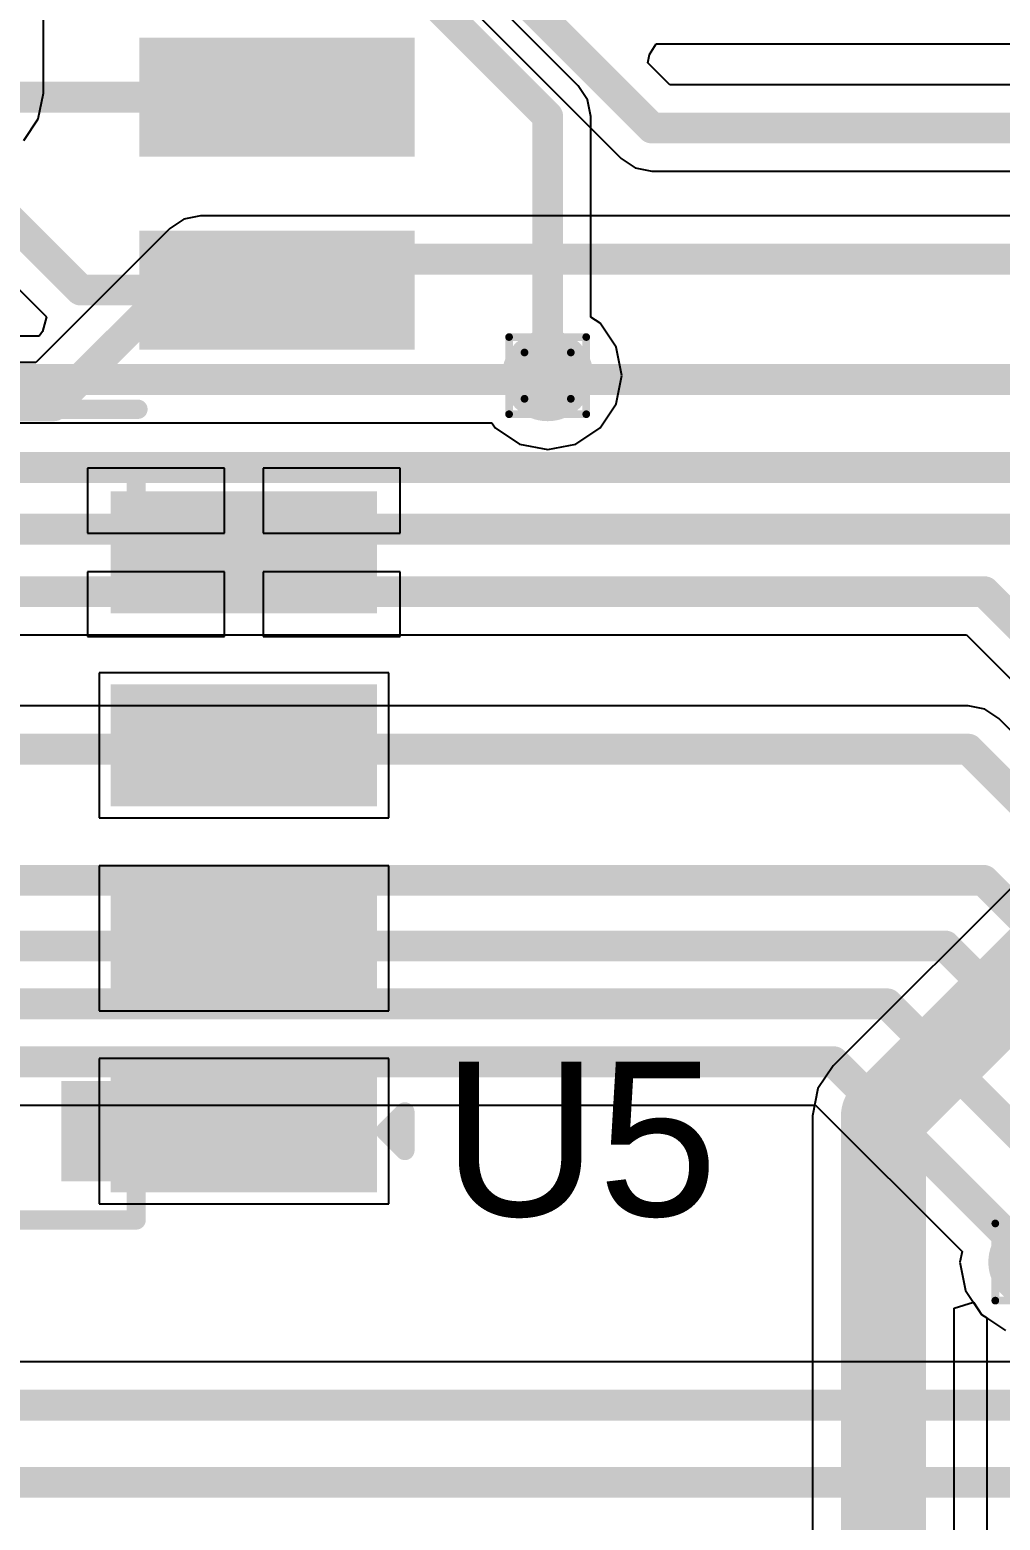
# Model space of a CAD drawing. Header units: inches. Extents: x -8 to 208, y -3 to 109.
# Drawn here: x 28.32 to 34.7, y 39.12 to 48.93 of the extents above; entities that cross this region are included whole.
import ezdxf

# ---------------------------------------------------------------- set-up
doc = ezdxf.new("R2010")
doc.units = ezdxf.units.IN
for name, color, linetype in [('BottomLayer', 5, 'Continuous'), ('DrillDrawing', 1, 'Continuous'), ('TopLayer', 1, 'Continuous'), ('TopOverlay', 2, 'Continuous'), ('TopPaste', 8, 'Continuous'), ('TopSolder', 216, 'Continuous'), ('ViaHoleLayer', 16, 'Continuous')]:
    doc.layers.add(name, color=color, linetype=linetype)
doc.styles.add('Arial', font='', dxfattribs={"height": 0.2})
doc.styles.get('Arial').set_extended_font_data('Arial')

# ---------------------------------------------------------------- blocks, each defined once
blk = doc.blocks.new('SOIC_8_19')
at = {"layer": 'TopLayer'}
for points in [[(-1.925, 2.205), (-1.925, 1.605), (-3.475, 1.605), (-3.475, 2.205)], [(3.475, 2.205), (3.475, 1.605), (1.925, 1.605), (1.925, 2.205)], [(-1.925, 0.935), (-1.925, 0.335), (-3.475, 0.335), (-3.475, 0.935)], [(3.475, 0.935), (3.475, 0.335), (1.925, 0.335), (1.925, 0.935)], [(-1.925, -0.335), (-1.925, -0.935), (-3.475, -0.935), (-3.475, -0.335)], [(3.475, -0.335), (3.475, -0.935), (1.925, -0.935), (1.925, -0.335)], [(-1.925, -1.605), (-1.925, -2.205), (-3.475, -2.205), (-3.475, -1.605)], [(3.475, -1.605), (3.475, -2.205), (1.925, -2.205), (1.925, -1.605)]]:
    blk.add_hatch(color=1, dxfattribs=at).paths.add_polyline_path(points)
at = {"layer": 'TopOverlay'}
blk.add_hatch(color=2, dxfattribs=at).paths.add_polyline_path([(-1.8288, 1.5748), (-1.4986, 1.5748), (-1.4986, 2.2352), (-1.8288, 2.2352)])
at = {"layer": 'TopPaste'}
for points in [[(-1.925, 2.205), (-1.925, 1.605), (-3.475, 1.605), (-3.475, 2.205)], [(3.475, 2.205), (3.475, 1.605), (1.925, 1.605), (1.925, 2.205)], [(-1.925, 0.935), (-1.925, 0.335), (-3.475, 0.335), (-3.475, 0.935)], [(3.475, 0.935), (3.475, 0.335), (1.925, 0.335), (1.925, 0.935)], [(-1.925, -0.335), (-1.925, -0.935), (-3.475, -0.935), (-3.475, -0.335)], [(3.475, -0.335), (3.475, -0.935), (1.925, -0.935), (1.925, -0.335)], [(-1.925, -1.605), (-1.925, -2.205), (-3.475, -2.205), (-3.475, -1.605)], [(3.475, -1.605), (3.475, -2.205), (1.925, -2.205), (1.925, -1.605)]]:
    blk.add_hatch(color=8, dxfattribs=at).paths.add_polyline_path(points)
at = {"layer": 'TopSolder'}
for points in [[(-1.8234, 2.3066), (-1.8234, 1.5034), (-3.5766, 1.5034), (-3.5766, 2.3066)], [(3.5766, 2.3066), (3.5766, 1.5034), (1.8234, 1.5034), (1.8234, 2.3066)], [(-1.8234, 1.0366), (-1.8234, 0.2334), (-3.5766, 0.2334), (-3.5766, 1.0366)], [(3.5766, 1.0366), (3.5766, 0.2334), (1.8234, 0.2334), (1.8234, 1.0366)], [(-1.8234, -0.2334), (-1.8234, -1.0366), (-3.5766, -1.0366), (-3.5766, -0.2334)], [(3.5766, -0.2334), (3.5766, -1.0366), (1.8234, -1.0366), (1.8234, -0.2334)], [(-1.8234, -1.5034), (-1.8234, -2.3066), (-3.5766, -2.3066), (-3.5766, -1.5034)], [(3.5766, -1.5034), (3.5766, -2.3066), (1.8234, -2.3066), (1.8234, -1.5034)]]:
    blk.add_hatch(color=216, dxfattribs=at).paths.add_polyline_path(points)
at = {"layer": 'TopOverlay'}
for points in [[(-1.9906, 2.4892, 0.127, 0.127, 0), (-1.9906, 2.3114, 0.127, 0.127, 0)], [(1.9906, 2.4892, 0.127, 0.127, 0), (-1.9906, 2.4892, 0.127, 0.127, 0)], [(1.9906, 2.4892, 0.127, 0.127, 0), (1.9906, 2.3114, 0.127, 0.127, 0)], [(-3.6322, 1.905, 0.127, 0.127, 0), (-3.7592, 2.032, 0.127, 0.127, 0)], [(-3.7592, 2.032, 0.127, 0.127, 0), (-3.7592, 1.778, 0.127, 0.127, 0)], [(-3.6322, 1.905, 0.127, 0.127, 0), (-3.7592, 1.778, 0.127, 0.127, 0)], [(-1.9906, -2.3114, 0.127, 0.127, 0), (-1.9906, -2.4892, 0.127, 0.127, 0)], [(1.9906, -2.3114, 0.127, 0.127, 0), (1.9906, -2.4892, 0.127, 0.127, 0)], [(1.9906, -2.4892, 0.127, 0.127, 0), (-1.9906, -2.4892, 0.127, 0.127, 0)]]:
    blk.add_lwpolyline(points, format="xyseb", dxfattribs=at)
for points in [[(-2.0223, 2.4892, 0.0635, 0.0635, 1), (-1.9588, 2.4892, 0.0635, 0.0635, 1)], [(-2.0223, 2.4892, 0.0635, 0.0635, 1), (-1.9588, 2.4892, 0.0635, 0.0635, 1)], [(1.9588, 2.4892, 0.0635, 0.0635, 1), (2.0223, 2.4892, 0.0635, 0.0635, 1)], [(1.9588, 2.4892, 0.0635, 0.0635, 1), (2.0223, 2.4892, 0.0635, 0.0635, 1)], [(-2.0223, 2.3114, 0.0635, 0.0635, 1), (-1.9588, 2.3114, 0.0635, 0.0635, 1)], [(1.9588, 2.3114, 0.0635, 0.0635, 1), (2.0223, 2.3114, 0.0635, 0.0635, 1)], [(-3.791, 2.032, 0.0635, 0.0635, 1), (-3.7275, 2.032, 0.0635, 0.0635, 1)], [(-3.791, 2.032, 0.0635, 0.0635, 1), (-3.7275, 2.032, 0.0635, 0.0635, 1)], [(-3.6639, 1.905, 0.0635, 0.0635, 1), (-3.6004, 1.905, 0.0635, 0.0635, 1)], [(-3.6639, 1.905, 0.0635, 0.0635, 1), (-3.6004, 1.905, 0.0635, 0.0635, 1)], [(-3.791, 1.778, 0.0635, 0.0635, 1), (-3.7275, 1.778, 0.0635, 0.0635, 1)], [(-3.791, 1.778, 0.0635, 0.0635, 1), (-3.7275, 1.778, 0.0635, 0.0635, 1)], [(-2.0223, -2.3114, 0.0635, 0.0635, 1), (-1.9588, -2.3114, 0.0635, 0.0635, 1)], [(1.9588, -2.3114, 0.0635, 0.0635, 1), (2.0223, -2.3114, 0.0635, 0.0635, 1)], [(-2.0223, -2.4892, 0.0635, 0.0635, 1), (-1.9588, -2.4892, 0.0635, 0.0635, 1)], [(-2.0223, -2.4892, 0.0635, 0.0635, 1), (-1.9588, -2.4892, 0.0635, 0.0635, 1)], [(1.9588, -2.4892, 0.0635, 0.0635, 1), (2.0223, -2.4892, 0.0635, 0.0635, 1)], [(1.9588, -2.4892, 0.0635, 0.0635, 1), (2.0223, -2.4892, 0.0635, 0.0635, 1)]]:
    blk.add_lwpolyline(points, format="xyseb", close=True, dxfattribs=at)
blk = doc.blocks.new('SOIC_8__208______21')
at = {"layer": 'TopLayer'}
for points in [[(-4.41, 2.195), (-2.8, 2.195), (-2.8, 1.615), (-4.41, 1.615)], [(2.8, 2.195), (4.41, 2.195), (4.41, 1.615), (2.8, 1.615)], [(-4.41, 0.925), (-2.8, 0.925), (-2.8, 0.345), (-4.41, 0.345)], [(2.8, 0.925), (4.41, 0.925), (4.41, 0.345), (2.8, 0.345)], [(-4.41, -0.345), (-2.8, -0.345), (-2.8, -0.925), (-4.41, -0.925)], [(2.8, -0.345), (4.41, -0.345), (4.41, -0.925), (2.8, -0.925)], [(-4.41, -1.615), (-2.8, -1.615), (-2.8, -2.195), (-4.41, -2.195)], [(2.8, -1.615), (4.41, -1.615), (4.41, -2.195), (2.8, -2.195)]]:
    blk.add_hatch(color=1, dxfattribs=at).paths.add_polyline_path(points)
at = {"layer": 'TopOverlay'}
blk.add_hatch(color=2, dxfattribs=at).paths.add_polyline_path([(-2.6924, 1.6246), (-2.3368, 1.6246), (-2.3368, 2.2088), (-2.6924, 2.2088)])
at = {"layer": 'TopPaste'}
for points in [[(-4.41, 2.195), (-2.8, 2.195), (-2.8, 1.615), (-4.41, 1.615)], [(2.8, 2.195), (4.41, 2.195), (4.41, 1.615), (2.8, 1.615)], [(-4.41, 0.925), (-2.8, 0.925), (-2.8, 0.345), (-4.41, 0.345)], [(2.8, 0.925), (4.41, 0.925), (4.41, 0.345), (2.8, 0.345)], [(-4.41, -0.345), (-2.8, -0.345), (-2.8, -0.925), (-4.41, -0.925)], [(2.8, -0.345), (4.41, -0.345), (4.41, -0.925), (2.8, -0.925)], [(-4.41, -1.615), (-2.8, -1.615), (-2.8, -2.195), (-4.41, -2.195)], [(2.8, -1.615), (4.41, -1.615), (4.41, -2.195), (2.8, -2.195)]]:
    blk.add_hatch(color=8, dxfattribs=at).paths.add_polyline_path(points)
at = {"layer": 'TopSolder'}
for points in [[(-4.5116, 2.2966), (-2.6984, 2.2966), (-2.6984, 1.5134), (-4.5116, 1.5134)], [(2.6984, 2.2966), (4.5116, 2.2966), (4.5116, 1.5134), (2.6984, 1.5134)], [(-4.5116, 1.0266), (-2.6984, 1.0266), (-2.6984, 0.2434), (-4.5116, 0.2434)], [(2.6984, 1.0266), (4.5116, 1.0266), (4.5116, 0.2434), (2.6984, 0.2434)], [(-4.5116, -0.2434), (-2.6984, -0.2434), (-2.6984, -1.0266), (-4.5116, -1.0266)], [(2.6984, -0.2434), (4.5116, -0.2434), (4.5116, -1.0266), (2.6984, -1.0266)], [(-4.5116, -1.5134), (-2.6984, -1.5134), (-2.6984, -2.2966), (-4.5116, -2.2966)], [(2.6984, -1.5134), (4.5116, -1.5134), (4.5116, -2.2966), (2.6984, -2.2966)]]:
    blk.add_hatch(color=216, dxfattribs=at).paths.add_polyline_path(points)
at = {"layer": 'TopOverlay'}
for points in [[(-2.69, 2.69, 0.127, 0.127, 0), (2.69, 2.69, 0.127, 0.127, 0)], [(-4.699, 2.0574, 0.127, 0.127, 0), (-4.572, 1.9304, 0.127, 0.127, 0)], [(-4.699, 1.8034, 0.127, 0.127, 0), (-4.699, 2.0574, 0.127, 0.127, 0)], [(-4.699, 1.8034, 0.127, 0.127, 0), (-4.572, 1.9304, 0.127, 0.127, 0)], [(-2.69, -2.69, 0.127, 0.127, 0), (2.69, -2.69, 0.127, 0.127, 0)]]:
    blk.add_lwpolyline(points, format="xyseb", dxfattribs=at)
for points in [[(-2.7217, 2.69, 0.0635, 0.0635, 1), (-2.6582, 2.69, 0.0635, 0.0635, 1)], [(2.6582, 2.69, 0.0635, 0.0635, 1), (2.7217, 2.69, 0.0635, 0.0635, 1)], [(-4.7307, 2.0574, 0.0635, 0.0635, 1), (-4.6672, 2.0574, 0.0635, 0.0635, 1)], [(-4.7307, 2.0574, 0.0635, 0.0635, 1), (-4.6672, 2.0574, 0.0635, 0.0635, 1)], [(-4.6037, 1.9304, 0.0635, 0.0635, 1), (-4.5402, 1.9304, 0.0635, 0.0635, 1)], [(-4.6037, 1.9304, 0.0635, 0.0635, 1), (-4.5402, 1.9304, 0.0635, 0.0635, 1)], [(-4.7307, 1.8034, 0.0635, 0.0635, 1), (-4.6672, 1.8034, 0.0635, 0.0635, 1)], [(-4.7307, 1.8034, 0.0635, 0.0635, 1), (-4.6672, 1.8034, 0.0635, 0.0635, 1)], [(-2.7217, -2.69, 0.0635, 0.0635, 1), (-2.6582, -2.69, 0.0635, 0.0635, 1)], [(2.6582, -2.69, 0.0635, 0.0635, 1), (2.7217, -2.69, 0.0635, 0.0635, 1)]]:
    blk.add_lwpolyline(points, format="xyseb", close=True, dxfattribs=at)

msp = doc.modelspace()

# ---------------------------------------------------------------- hatches: boundary and pattern name
at = {"layer": 'BottomLayer'}
h = msp.add_hatch(color=5, dxfattribs=at)
edge = h.paths.add_edge_path()
edge.add_arc((31.7246, 46.655), 0.3, 0, 360)
h = msp.add_hatch(color=5, dxfattribs=at)
edge = h.paths.add_edge_path()
edge.add_arc((34.925, 40.8201), 0.3, 0, 360)
at = {"layer": 'TopLayer'}
h = msp.add_hatch(color=1, dxfattribs=at)
edge = h.paths.add_edge_path()
edge.add_arc((31.7246, 46.655), 0.3, 0, 360)
h = msp.add_hatch(color=1, dxfattribs=at)
edge = h.paths.add_edge_path()
edge.add_arc((34.925, 40.8201), 0.3, 0, 360)
at = {"layer": 'ViaHoleLayer'}
h = msp.add_hatch(color=16, dxfattribs=at)
edge = h.paths.add_edge_path()
edge.add_arc((31.7246, 46.655), 0.15, 0, 360)

# ---------------------------------------------------------------- linework, layer by layer
at = {"layer": 'BottomLayer'}
for p, q in [((29.5434, 50.7495), (32.209, 48.084)), ((28.4057, 48.514), (28.4057, 50.1671)), ((32.3842, 48.7144), (32.3956, 48.7687)), ((32.3956, 48.7687), (32.4396, 48.8387)), ((32.4396, 48.8387), (39.1972, 48.8387)), ((32.5284, 48.5703), (32.3842, 48.7144)), ((38.7858, 48.5703), (32.5284, 48.5703)), ((28.3721, 48.3455), (28.4057, 48.514)), ((28.4057, 48.514), (28.4057, 48.514)), ((28.2767, 48.2027), (28.3721, 48.3455)), ((32.209, 48.084), (32.209, 48.084)), ((32.209, 48.084), (32.3014, 48.0222)), ((32.3014, 48.0222), (32.4104, 48.0005)), ((32.4104, 48.0005), (32.4104, 48.0005)), ((32.4104, 48.0005), (36.3346, 48.0005)), ((29.3296, 47.685), (29.2372, 47.6232)), ((29.4386, 47.7067), (29.3296, 47.685)), ((36.1409, 47.7067), (29.4386, 47.7067)), ((29.4386, 47.7067), (29.4386, 47.7067)), ((29.2372, 47.6232), (28.3554, 46.7415)), ((29.2372, 47.6232), (29.2372, 47.6232)), ((28.3554, 46.7415), (26.9951, 46.7415)), ((20.3823, 44.9477), (34.4816, 44.9477)), ((34.4816, 44.9477), (35.1122, 44.3171)), ((34.4932, 44.4809), (27.2575, 44.4809)), ((34.6022, 44.4592), (34.4932, 44.4809)), ((34.4932, 44.4809), (34.4932, 44.4809)), ((34.6946, 44.3974), (34.6022, 44.4592)), ((34.9994, 44.0927), (34.6946, 44.3974)), ((14.6443, 41.8537), (33.4885, 41.8537)), ((33.4885, 41.8537), (34.4518, 40.8904)), ((34.4518, 40.8904), (34.4378, 40.8201)), ((34.4378, 40.8201), (34.4749, 40.6336)), ((34.4749, 40.6336), (34.5805, 40.4756)), ((34.5805, 40.4756), (34.7386, 40.37)), ((41.6775, 40.1629), (23.5205, 40.1629))]:
    msp.add_line(p, q, dxfattribs=at)
for points in [[(29.6614, 51.0344, 0.2032, 0.2032, 0), (32.4104, 48.2854, 0.2032, 0.2032, 0)], [(32.4104, 48.2854, 0.2032, 0.2032, 0), (38.7858, 48.2854, 0.2032, 0.2032, 0)], [(28.4734, 46.4566, 0.2032, 0.2032, 0), (29.4386, 47.4218, 0.2032, 0.2032, 0)], [(29.4386, 47.4218, 0.2032, 0.2032, 0), (36.5252, 47.4218, 0.2032, 0.2032, 0)], [(31.7246, 46.6296, 0.2032, 0.2032, 0), (31.7246, 46.655, 0.2032, 0.2032, 0)], [(31.7246, 46.6296, 0.2032, 0.2032, 0), (38.9938, 46.6296, 0.2032, 0.2032, 0)], [(16.4526, 46.4566, 0.2032, 0.2032, 0), (28.4734, 46.4566, 0.2032, 0.2032, 0)], [(16.3202, 46.0502, 0.2032, 0.2032, 0), (36.4998, 46.0502, 0.2032, 0.2032, 0)], [(16.1878, 45.6438, 0.2032, 0.2032, 0), (35.7124, 45.6438, 0.2032, 0.2032, 0)], [(16.0576, 45.2326, 0.2032, 0.2032, 0), (34.5996, 45.2326, 0.2032, 0.2032, 0)], [(34.5996, 45.2326, 0.2032, 0.2032, 0), (35.5854, 44.2468, 0.2032, 0.2032, 0)], [(26.8732, 44.196, 0.2032, 0.2032, 0), (34.4932, 44.196, 0.2032, 0.2032, 0)], [(34.4932, 44.196, 0.2032, 0.2032, 0), (35.1282, 43.561, 0.2032, 0.2032, 0)], [(15.0669, 43.3324, 0.2032, 0.2032, 0), (34.5948, 43.3324, 0.2032, 0.2032, 0)], [(34.5948, 43.3324, 0.2032, 0.2032, 0), (35.1536, 42.7736, 0.2032, 0.2032, 0)], [(14.9599, 42.9006, 0.2032, 0.2032, 0), (34.3408, 42.9006, 0.2032, 0.2032, 0)], [(34.3408, 42.9006, 0.2032, 0.2032, 0), (35.1028, 42.1386, 0.2032, 0.2032, 0)], [(15.0368, 42.5196, 0.2032, 0.2032, 0), (33.9598, 42.5196, 0.2032, 0.2032, 0)], [(33.9598, 42.5196, 0.2032, 0.2032, 0), (35.0799, 41.3995, 0.2032, 0.2032, 0)], [(14.6443, 42.1386, 0.2032, 0.2032, 0), (33.6065, 42.1386, 0.2032, 0.2032, 0)], [(33.6065, 42.1386, 0.2032, 0.2032, 0), (34.925, 40.8201, 0.2032, 0.2032, 0)], [(23.1981, 39.878, 0.2032, 0.2032, 0), (41.6098, 39.878, 0.2032, 0.2032, 0)], [(23.1981, 39.37, 0.2032, 0.2032, 0), (46.9885, 39.37, 0.2032, 0.2032, 0)]]:
    msp.add_lwpolyline(points, format="xyseb", dxfattribs=at)
for points in [[(32.3596, 48.2854, 0.1016, 0.1016, 1), (32.4612, 48.2854, 0.1016, 0.1016, 1)], [(32.3596, 48.2854, 0.1016, 0.1016, 1), (32.4612, 48.2854, 0.1016, 0.1016, 1)], [(29.3878, 47.4218, 0.1016, 0.1016, 1), (29.4894, 47.4218, 0.1016, 0.1016, 1)], [(29.3878, 47.4218, 0.1016, 0.1016, 1), (29.4894, 47.4218, 0.1016, 0.1016, 1)], [(31.6738, 46.655, 0.1016, 0.1016, 1), (31.7754, 46.655, 0.1016, 0.1016, 1)], [(31.6738, 46.6296, 0.1016, 0.1016, 1), (31.7754, 46.6296, 0.1016, 0.1016, 1)], [(31.6738, 46.6296, 0.1016, 0.1016, 1), (31.7754, 46.6296, 0.1016, 0.1016, 1)], [(28.4226, 46.4566, 0.1016, 0.1016, 1), (28.5242, 46.4566, 0.1016, 0.1016, 1)], [(28.4226, 46.4566, 0.1016, 0.1016, 1), (28.5242, 46.4566, 0.1016, 0.1016, 1)], [(34.5488, 45.2326, 0.1016, 0.1016, 1), (34.6504, 45.2326, 0.1016, 0.1016, 1)], [(34.5488, 45.2326, 0.1016, 0.1016, 1), (34.6504, 45.2326, 0.1016, 0.1016, 1)], [(34.4424, 44.196, 0.1016, 0.1016, 1), (34.544, 44.196, 0.1016, 0.1016, 1)], [(34.4424, 44.196, 0.1016, 0.1016, 1), (34.544, 44.196, 0.1016, 0.1016, 1)], [(34.544, 43.3324, 0.1016, 0.1016, 1), (34.6456, 43.3324, 0.1016, 0.1016, 1)], [(34.544, 43.3324, 0.1016, 0.1016, 1), (34.6456, 43.3324, 0.1016, 0.1016, 1)], [(34.29, 42.9006, 0.1016, 0.1016, 1), (34.3916, 42.9006, 0.1016, 0.1016, 1)], [(34.29, 42.9006, 0.1016, 0.1016, 1), (34.3916, 42.9006, 0.1016, 0.1016, 1)], [(33.909, 42.5196, 0.1016, 0.1016, 1), (34.0106, 42.5196, 0.1016, 0.1016, 1)], [(33.909, 42.5196, 0.1016, 0.1016, 1), (34.0106, 42.5196, 0.1016, 0.1016, 1)], [(33.5557, 42.1386, 0.1016, 0.1016, 1), (33.6573, 42.1386, 0.1016, 0.1016, 1)], [(33.5557, 42.1386, 0.1016, 0.1016, 1), (33.6573, 42.1386, 0.1016, 0.1016, 1)]]:
    msp.add_lwpolyline(points, format="xyseb", close=True, dxfattribs=at)
at = {"layer": 'DrillDrawing'}
for points in [[(31.4706, 46.909, 0.0508, 0.0508, 0), (31.9786, 46.909, 0.0508, 0.0508, 0)], [(31.4706, 46.401, 0.0508, 0.0508, 0), (31.4706, 46.909, 0.0508, 0.0508, 0)], [(31.9786, 46.401, 0.0508, 0.0508, 0), (31.9786, 46.909, 0.0508, 0.0508, 0)], [(31.5722, 46.8074, 0.0508, 0.0508, 0), (31.877, 46.8074, 0.0508, 0.0508, 0)], [(31.5722, 46.5026, 0.0508, 0.0508, 0), (31.5722, 46.8074, 0.0508, 0.0508, 0)], [(31.877, 46.5026, 0.0508, 0.0508, 0), (31.877, 46.8074, 0.0508, 0.0508, 0)], [(31.5722, 46.5026, 0.0508, 0.0508, 0), (31.877, 46.5026, 0.0508, 0.0508, 0)], [(31.4706, 46.401, 0.0508, 0.0508, 0), (31.9786, 46.401, 0.0508, 0.0508, 0)], [(34.671, 41.0741, 0.0508, 0.0508, 0), (35.179, 41.0741, 0.0508, 0.0508, 0)], [(34.671, 40.5661, 0.0508, 0.0508, 0), (34.671, 41.0741, 0.0508, 0.0508, 0)], [(34.671, 40.5661, 0.0508, 0.0508, 0), (35.179, 40.5661, 0.0508, 0.0508, 0)]]:
    msp.add_lwpolyline(points, format="xyseb", dxfattribs=at)
for points in [[(31.4579, 46.909, 0.0254, 0.0254, 1), (31.4833, 46.909, 0.0254, 0.0254, 1)], [(31.4579, 46.909, 0.0254, 0.0254, 1), (31.4833, 46.909, 0.0254, 0.0254, 1)], [(31.9659, 46.909, 0.0254, 0.0254, 1), (31.9913, 46.909, 0.0254, 0.0254, 1)], [(31.9659, 46.909, 0.0254, 0.0254, 1), (31.9913, 46.909, 0.0254, 0.0254, 1)], [(31.5595, 46.8074, 0.0254, 0.0254, 1), (31.5849, 46.8074, 0.0254, 0.0254, 1)], [(31.5595, 46.8074, 0.0254, 0.0254, 1), (31.5849, 46.8074, 0.0254, 0.0254, 1)], [(31.8643, 46.8074, 0.0254, 0.0254, 1), (31.8897, 46.8074, 0.0254, 0.0254, 1)], [(31.8643, 46.8074, 0.0254, 0.0254, 1), (31.8897, 46.8074, 0.0254, 0.0254, 1)], [(31.5595, 46.5026, 0.0254, 0.0254, 1), (31.5849, 46.5026, 0.0254, 0.0254, 1)], [(31.5595, 46.5026, 0.0254, 0.0254, 1), (31.5849, 46.5026, 0.0254, 0.0254, 1)], [(31.8643, 46.5026, 0.0254, 0.0254, 1), (31.8897, 46.5026, 0.0254, 0.0254, 1)], [(31.8643, 46.5026, 0.0254, 0.0254, 1), (31.8897, 46.5026, 0.0254, 0.0254, 1)], [(31.4579, 46.401, 0.0254, 0.0254, 1), (31.4833, 46.401, 0.0254, 0.0254, 1)], [(31.4579, 46.401, 0.0254, 0.0254, 1), (31.4833, 46.401, 0.0254, 0.0254, 1)], [(31.9659, 46.401, 0.0254, 0.0254, 1), (31.9913, 46.401, 0.0254, 0.0254, 1)], [(31.9659, 46.401, 0.0254, 0.0254, 1), (31.9913, 46.401, 0.0254, 0.0254, 1)], [(34.6583, 41.0741, 0.0254, 0.0254, 1), (34.6837, 41.0741, 0.0254, 0.0254, 1)], [(34.6583, 41.0741, 0.0254, 0.0254, 1), (34.6837, 41.0741, 0.0254, 0.0254, 1)], [(34.6583, 40.5661, 0.0254, 0.0254, 1), (34.6837, 40.5661, 0.0254, 0.0254, 1)], [(34.6583, 40.5661, 0.0254, 0.0254, 1), (34.6837, 40.5661, 0.0254, 0.0254, 1)]]:
    msp.add_lwpolyline(points, format="xyseb", close=True, dxfattribs=at)
at = {"layer": 'TopLayer'}
for p, q in [((31.926, 48.563), (31.164, 49.325)), ((31.9878, 48.4706), (31.926, 48.563)), ((32.0095, 48.3616), (31.9878, 48.4706)), ((32.0095, 47.0393), (32.0095, 48.3616)), ((32.0095, 48.3616), (32.0095, 48.3616)), ((27.6696, 47.7973), (28.4255, 47.0415)), ((28.4255, 47.0415), (28.3997, 46.9462)), ((32.0691, 46.9995), (32.0095, 47.0393)), ((32.1747, 46.8414), (32.0691, 46.9995)), ((28.3773, 46.9145), (27.3002, 46.9145)), ((28.3997, 46.9462), (28.3773, 46.9145)), ((32.2118, 46.655), (32.1747, 46.8414)), ((32.1747, 46.4686), (32.2118, 46.655)), ((32.0691, 46.3105), (32.1747, 46.4686)), ((27.4182, 46.3447), (31.3573, 46.3447)), ((31.3573, 46.3447), (31.3801, 46.3105)), ((31.3801, 46.3105), (31.5382, 46.2049)), ((31.911, 46.2049), (32.0691, 46.3105)), ((31.5382, 46.2049), (31.7246, 46.1678)), ((31.7246, 46.1678), (31.911, 46.2049)), ((29.5986, 46.0454), (28.6966, 46.0454)), ((28.6966, 46.0454), (28.6966, 45.6184)), ((29.5986, 45.6184), (29.5986, 46.0454)), ((30.7546, 46.0454), (29.8526, 46.0454)), ((29.8526, 46.0454), (29.8526, 45.6184)), ((30.7546, 45.6184), (30.7546, 46.0454)), ((28.6966, 45.6184), (29.5986, 45.6184)), ((29.8526, 45.6184), (30.7546, 45.6184)), ((29.5986, 45.3644), (28.6966, 45.3644)), ((28.6966, 45.3644), (28.6966, 44.9374)), ((29.5986, 44.9374), (29.5986, 45.3644)), ((30.7546, 45.3644), (29.8526, 45.3644)), ((29.8526, 45.3644), (29.8526, 44.9374)), ((30.7546, 44.9374), (30.7546, 45.3644)), ((28.6966, 44.9374), (29.5986, 44.9374)), ((29.8526, 44.9374), (30.7546, 44.9374)), ((30.6784, 44.6992), (28.7728, 44.6992)), ((28.7728, 44.6992), (28.7728, 43.7436)), ((30.6784, 43.7436), (30.6784, 44.6992)), ((28.7728, 43.7436), (30.6784, 43.7436)), ((35.0018, 43.5096), (33.6048, 42.1126)), ((30.6784, 43.4292), (28.7728, 43.4292)), ((28.7728, 43.4292), (28.7728, 42.4736)), ((30.6784, 42.4736), (30.6784, 43.4292)), ((28.7728, 42.4736), (30.6784, 42.4736)), ((30.6784, 42.1592), (28.7728, 42.1592)), ((28.7728, 42.1592), (28.7728, 41.2036)), ((30.6784, 41.2036), (30.6784, 42.1592)), ((33.6048, 42.1126), (33.5037, 41.9614)), ((33.5037, 41.9614), (33.4682, 41.783)), ((33.4682, 41.783), (33.4682, 35.2451)), ((28.7728, 41.2036), (30.6784, 41.2036)), ((34.4006, 40.5164), (34.5276, 40.5549)), ((34.5276, 40.5549), (34.5805, 40.4756)), ((34.4006, 35.052), (34.4006, 40.5164)), ((34.5805, 40.4756), (34.6142, 40.4531)), ((34.6142, 40.4531), (34.6142, 25.3089))]:
    msp.add_line(p, q, dxfattribs=at)
for points in [[(30.9626, 49.1236, 0.2032, 0.2032, 0), (31.7246, 48.3616, 0.2032, 0.2032, 0)], [(26.8478, 48.4886, 0.2032, 0.2032, 0), (29.943, 48.4886, 0.2032, 0.2032, 0)], [(31.7246, 46.6296, 0.2032, 0.2032, 0), (31.7246, 48.3616, 0.2032, 0.2032, 0)], [(27.7876, 48.0822, 0.2032, 0.2032, 0), (28.6512, 47.2186, 0.2032, 0.2032, 0)], [(28.6512, 47.2186, 0.2032, 0.2032, 0), (29.943, 47.2186, 0.2032, 0.2032, 0)], [(27.3002, 46.6296, 0.2032, 0.2032, 0), (31.7246, 46.6296, 0.2032, 0.2032, 0)], [(33.9344, 41.783, 0.5588, 0.5588, 0), (35.3314, 43.18, 0.5588, 0.5588, 0)], [(33.9344, 35.052, 0.5588, 0.5588, 0), (33.9344, 41.783, 0.5588, 0.5588, 0)]]:
    msp.add_lwpolyline(points, format="xyseb", dxfattribs=at)
for points in [[(29.8922, 48.4886, 0.1016, 0.1016, 1), (29.9938, 48.4886, 0.1016, 0.1016, 1)], [(31.6738, 48.3616, 0.1016, 0.1016, 1), (31.7754, 48.3616, 0.1016, 0.1016, 1)], [(31.6738, 48.3616, 0.1016, 0.1016, 1), (31.7754, 48.3616, 0.1016, 0.1016, 1)], [(28.6004, 47.2186, 0.1016, 0.1016, 1), (28.702, 47.2186, 0.1016, 0.1016, 1)], [(28.6004, 47.2186, 0.1016, 0.1016, 1), (28.702, 47.2186, 0.1016, 0.1016, 1)], [(29.8922, 47.2186, 0.1016, 0.1016, 1), (29.9938, 47.2186, 0.1016, 0.1016, 1)], [(31.6738, 46.6296, 0.1016, 0.1016, 1), (31.7754, 46.6296, 0.1016, 0.1016, 1)], [(31.6738, 46.6296, 0.1016, 0.1016, 1), (31.7754, 46.6296, 0.1016, 0.1016, 1)], [(33.7947, 41.783, 0.2794, 0.2794, 1), (34.0741, 41.783, 0.2794, 0.2794, 1)], [(33.7947, 41.783, 0.2794, 0.2794, 1), (34.0741, 41.783, 0.2794, 0.2794, 1)]]:
    msp.add_lwpolyline(points, format="xyseb", close=True, dxfattribs=at)

# ---------------------------------------------------------------- block references
msp.add_blockref('SOIC_8__208______21', (26.338, 49.1236))
at = {"rotation": 180}
msp.add_blockref('SOIC_8_19', (27.0256, 43.5864), dxfattribs=at)

# ---------------------------------------------------------------- texts
at = {"layer": 'TopOverlay', "style": 'Arial'}
msp.add_text('U5', height=1.016, dxfattribs=at).set_placement((31.0306, 41.1228))

doc.saveas('drawing.dxf')
